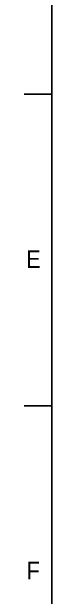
# Model space of a CAD drawing. Header units: millimetres. Extents: x 2 to 1109, y 2 to 430.
# Drawn here: x 1.6 to 6.3, y 128.7 to 230.2 of the extents above; entities that cross this region are included whole.
import ezdxf

# ---------------------------------------------------------------- set-up
doc = ezdxf.new("R2010")
doc.units = ezdxf.units.MM
doc.header["$LTSCALE"] = 0.5
doc.layers.add('注释', color=2, linetype='Continuous')
doc.layers.add('草图直线', color=1, linetype='Continuous')
doc.styles.add('SLDTEXTSTYLE0', font='GOTHIC.TTF', dxfattribs={"width": 0.913})

msp = doc.modelspace()

# ---------------------------------------------------------------- linework, layer by layer
at = {"layer": '草图直线'}
for p, q in [((6.35, 6.35), (6.35, 425.45)), ((1.59, 215.9), (6.35, 215.9)), ((6.35, 215.9), (1.59, 215.9)), ((6.35, 161.93), (1.59, 161.93))]:
    msp.add_line(p, q, dxfattribs=at)

# ---------------------------------------------------------------- texts
at = {"layer": '注释', "char_height": 3.05, "attachment_point": 2, "style": 'SLDTEXTSTYLE0'}
for s, insert in [('E', (3.18, 188.86)), ('F', (3.14, 134.89))]:
    msp.add_mtext(s, dxfattribs=dict(at, insert=insert))

doc.saveas('drawing.dxf')
